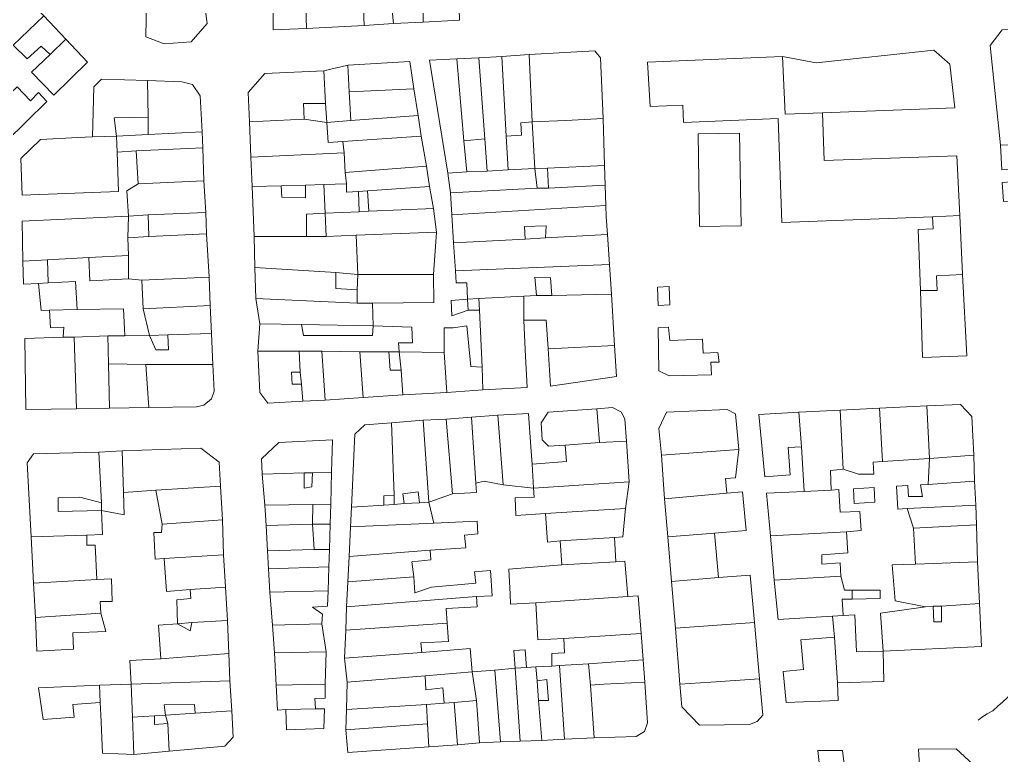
# Model space of a CAD drawing. Header units: inches. Extents: x 1138763 to 1140867, y 1050756 to 1053008.
# Drawn here: x 1139314.9 to 1139508.6, y 1051764.1 to 1051909.1 of the extents above; entities that cross this region are included whole.
import ezdxf

# ---------------------------------------------------------------- set-up
doc = ezdxf.new("R2010")
doc.units = ezdxf.units.IN
doc.header["$MEASUREMENT"] = 0
doc.layers.add('LimEdif_AM', color=44, linetype='Continuous', lineweight=5)
doc.layers.add('ViaSec_AM', color=1, linetype='Continuous', lineweight=18)

msp = doc.modelspace()

# ---------------------------------------------------------------- linework, layer by layer
at = {"layer": 'LimEdif_AM'}
for points in [[(1139382.44, 1051919.62), (1139382.31, 1051924.62), (1139387.06, 1051924.75), (1139387.44, 1051920.62), (1139388.69, 1051908.37), (1139382.94, 1051908), (1139382.44, 1051919.62)], [(1139387.44, 1051920.62), (1139394.31, 1051921), (1139394.44, 1051918.37), (1139394.56, 1051908.62), (1139388.69, 1051908.37), (1139387.44, 1051920.62)], [(1139394.44, 1051918.37), (1139397.56, 1051918.37), (1139397.31, 1051920.37), (1139401.44, 1051920.75), (1139401.56, 1051913.5), (1139401.69, 1051909), (1139394.56, 1051908.62), (1139394.44, 1051918.37)], [(1139371.19, 1051918.12), (1139371.19, 1051920), (1139373.44, 1051920.25), (1139382.44, 1051919.62), (1139382.94, 1051908), (1139371.56, 1051907.37), (1139371.19, 1051918.12)], [(1139371.56, 1051907.37), (1139364.94, 1051907.12), (1139364.94, 1051917.87), (1139371.19, 1051918.12), (1139371.56, 1051907.37)], [(1139315.56, 1051914.25), (1139319.69, 1051909.87), (1139313.69, 1051904.12), (1139312.44, 1051902.87), (1139310.06, 1051905.12), (1139307.44, 1051906.5), (1139310.81, 1051909.75), (1139315.56, 1051914.25)], [(1139351.31, 1051913.37), (1139351.94, 1051908.37), (1139348.81, 1051904.75), (1139343.44, 1051904.37), (1139339.81, 1051905.75), (1139339.94, 1051913.12), (1139351.31, 1051913.37)], [(1139319.69, 1051909.87), (1139324.06, 1051905.25), (1139320.94, 1051902.25), (1139319.19, 1051903.87), (1139316.44, 1051901.37), (1139313.69, 1051904.12), (1139319.69, 1051909.87)], [(1139519.19, 1051893.75), (1139519.31, 1051891.25), (1139519.69, 1051884.75), (1139508.44, 1051884.37), (1139506.44, 1051904), (1139508.81, 1051907.12), (1139518.56, 1051907.37), (1139519.19, 1051893.75)], [(1139324.06, 1051905.25), (1139328.31, 1051900.75), (1139321.69, 1051894.25), (1139317.31, 1051898.75), (1139320.94, 1051902.25), (1139324.06, 1051905.25)], [(1139402.56, 1051885.25), (1139403.19, 1051879.12), (1139399.44, 1051878.87), (1139395.81, 1051901.12), (1139401.19, 1051901.37), (1139402.56, 1051885.25)], [(1139401.19, 1051901.37), (1139405.56, 1051901.62), (1139406.69, 1051885.62), (1139402.56, 1051885.25), (1139401.19, 1051901.37)], [(1139405.56, 1051901.62), (1139410.06, 1051901.87), (1139410.94, 1051886.12), (1139411.31, 1051879.5), (1139407.19, 1051879.25), (1139406.69, 1051885.62), (1139405.56, 1051901.62)], [(1139410.06, 1051901.87), (1139415.44, 1051902.25), (1139416.06, 1051889), (1139413.81, 1051888.75), (1139413.94, 1051886.37), (1139410.94, 1051886.12), (1139410.06, 1051901.87)], [(1139415.44, 1051902.25), (1139428.44, 1051903), (1139429.56, 1051901.62), (1139430.06, 1051889.62), (1139422.69, 1051889.25), (1139416.06, 1051889), (1139415.44, 1051902.25)], [(1139473.31, 1051890.75), (1139473.69, 1051881.37), (1139499.81, 1051882.25), (1139500.44, 1051870.5), (1139495.06, 1051870.25), (1139465.31, 1051869.12), (1139464.56, 1051889.62), (1139445.94, 1051888.87), (1139445.81, 1051892.25), (1139439.31, 1051892), (1139438.81, 1051900.75), (1139465.44, 1051901.87), (1139465.94, 1051890.5), (1139473.31, 1051890.75)], [(1139465.44, 1051901.87), (1139472.06, 1051900.62), (1139495.31, 1051903.12), (1139498.44, 1051900.37), (1139499.44, 1051891.75), (1139473.31, 1051890.75), (1139465.94, 1051890.5), (1139465.44, 1051901.87)], [(1139374.94, 1051899), (1139379.69, 1051900.12), (1139379.94, 1051894.87), (1139380.31, 1051889.25), (1139375.56, 1051888.87), (1139375.31, 1051892.62), (1139374.94, 1051899)], [(1139379.69, 1051900.12), (1139391.94, 1051900.87), (1139392.69, 1051895.5), (1139379.94, 1051894.87), (1139379.69, 1051900.12)], [(1139375.31, 1051892.62), (1139370.94, 1051892.62), (1139371.06, 1051889.5), (1139360.31, 1051889), (1139360.06, 1051894.75), (1139363.31, 1051898.5), (1139374.94, 1051899), (1139375.31, 1051892.62)], [(1139314.44, 1051895.87), (1139317.06, 1051893.12), (1139318.69, 1051894.75), (1139320.31, 1051893), (1139312.31, 1051885.12), (1139307.94, 1051889.75), (1139314.44, 1051895.87)], [(1139340.19, 1051897.12), (1139340.31, 1051889.87), (1139333.56, 1051889.75), (1139334.06, 1051886.12), (1139329.31, 1051886), (1139329.56, 1051895.87), (1139331.06, 1051897.37), (1139340.19, 1051897.12)], [(1139340.19, 1051897.12), (1139346.94, 1051896.87), (1139349.06, 1051896.37), (1139350.56, 1051894.12), (1139350.94, 1051887), (1139340.31, 1051886.5), (1139340.31, 1051889.87), (1139340.19, 1051897.12)], [(1139392.69, 1051895.5), (1139393.56, 1051890.25), (1139380.31, 1051889.25), (1139379.94, 1051894.87), (1139392.69, 1051895.5)], [(1139375.31, 1051892.62), (1139375.56, 1051888.87), (1139371.06, 1051889.5), (1139370.94, 1051892.62), (1139375.31, 1051892.62)], [(1139340.31, 1051886.5), (1139334.06, 1051886.12), (1139333.56, 1051889.75), (1139340.31, 1051889.87), (1139340.31, 1051886.5)], [(1139393.56, 1051890.25), (1139394.19, 1051886.12), (1139378.69, 1051885.12), (1139375.81, 1051884.87), (1139375.56, 1051888.87), (1139380.31, 1051889.25), (1139393.56, 1051890.25)], [(1139371.06, 1051889.5), (1139375.56, 1051888.87), (1139375.81, 1051884.87), (1139378.69, 1051885.12), (1139378.94, 1051882.87), (1139360.56, 1051882), (1139360.31, 1051889), (1139371.06, 1051889.5)], [(1139416.06, 1051889), (1139416.56, 1051879.75), (1139411.31, 1051879.5), (1139410.94, 1051886.12), (1139413.94, 1051886.37), (1139413.81, 1051888.75), (1139416.06, 1051889)], [(1139430.06, 1051889.62), (1139430.31, 1051880.37), (1139419.06, 1051879.87), (1139416.56, 1051879.75), (1139416.06, 1051889), (1139422.69, 1051889.25), (1139430.06, 1051889.62)], [(1139334.06, 1051886.12), (1139334.19, 1051883), (1139334.44, 1051875.25), (1139315.44, 1051874.5), (1139315.19, 1051881.75), (1139319.06, 1051885.5), (1139326.44, 1051885.87), (1139329.31, 1051886), (1139334.06, 1051886.12)], [(1139350.94, 1051887), (1139351.06, 1051883.87), (1139337.94, 1051883.25), (1139334.19, 1051883), (1139334.06, 1051886.12), (1139340.31, 1051886.5), (1139350.94, 1051887)], [(1139394.19, 1051886.12), (1139395.19, 1051880.25), (1139379.19, 1051879), (1139378.94, 1051882.87), (1139378.69, 1051885.12), (1139394.19, 1051886.12)], [(1139449.06, 1051868.37), (1139448.81, 1051886.62), (1139456.94, 1051886.75), (1139457.31, 1051868.5), (1139449.06, 1051868.37)], [(1139406.69, 1051885.62), (1139407.19, 1051879.25), (1139403.19, 1051879.12), (1139402.56, 1051885.25), (1139406.69, 1051885.62)], [(1139527.56, 1051885.12), (1139527.06, 1051879.75), (1139531.56, 1051879.87), (1139531.69, 1051876.75), (1139530.69, 1051873.75), (1139528.44, 1051873.75), (1139509.06, 1051873.25), (1139508.81, 1051877), (1139512.19, 1051877.25), (1139512.06, 1051879.75), (1139508.69, 1051879.5), (1139508.44, 1051884.37), (1139519.69, 1051884.75), (1139527.56, 1051885.12)], [(1139351.06, 1051883.87), (1139351.31, 1051877.37), (1139338.31, 1051876.75), (1139337.94, 1051883.25), (1139351.06, 1051883.87)], [(1139378.94, 1051882.87), (1139379.19, 1051879), (1139379.44, 1051876.75), (1139374.94, 1051876.62), (1139371.31, 1051876.5), (1139366.56, 1051876.37), (1139360.81, 1051876.25), (1139360.56, 1051882), (1139378.94, 1051882.87)], [(1139395.19, 1051880.25), (1139395.81, 1051876.25), (1139383.56, 1051875.37), (1139381.81, 1051875.25), (1139379.44, 1051875.12), (1139379.44, 1051876.75), (1139379.19, 1051879), (1139395.19, 1051880.25)], [(1139430.31, 1051880.37), (1139430.44, 1051876.5), (1139419.31, 1051875.87), (1139419.06, 1051879.87), (1139430.31, 1051880.37)], [(1139416.56, 1051879.75), (1139417.06, 1051875.87), (1139399.94, 1051875), (1139399.44, 1051878.87), (1139403.19, 1051879.12), (1139407.19, 1051879.25), (1139411.31, 1051879.5), (1139416.56, 1051879.75)], [(1139419.06, 1051879.87), (1139419.31, 1051875.87), (1139417.06, 1051875.87), (1139416.56, 1051879.75), (1139419.06, 1051879.87)], [(1139351.31, 1051877.37), (1139351.69, 1051871.12), (1139340.31, 1051870.62), (1139336.44, 1051870.37), (1139336.06, 1051875.37), (1139338.31, 1051876.75), (1139351.31, 1051877.37)], [(1139374.94, 1051876.62), (1139375.19, 1051871), (1139371.56, 1051870.75), (1139371.56, 1051866.37), (1139361.19, 1051866.37), (1139360.81, 1051876.25), (1139366.56, 1051876.37), (1139366.69, 1051874.12), (1139371.31, 1051874), (1139371.31, 1051876.5), (1139374.94, 1051876.62)], [(1139371.31, 1051876.5), (1139371.31, 1051874), (1139366.69, 1051874.12), (1139366.56, 1051876.37), (1139371.31, 1051876.5)], [(1139379.44, 1051876.75), (1139379.44, 1051875.12), (1139381.81, 1051875.25), (1139381.94, 1051871.25), (1139375.19, 1051871), (1139374.94, 1051876.62), (1139379.44, 1051876.75)], [(1139395.81, 1051876.25), (1139396.56, 1051871.87), (1139383.81, 1051871.37), (1139383.56, 1051875.37), (1139395.81, 1051876.25)], [(1139430.44, 1051876.5), (1139430.56, 1051872.5), (1139400.19, 1051870.62), (1139399.94, 1051875), (1139417.06, 1051875.87), (1139419.31, 1051875.87), (1139430.44, 1051876.5)], [(1139383.56, 1051875.37), (1139383.81, 1051871.37), (1139381.94, 1051871.25), (1139381.81, 1051875.25), (1139383.56, 1051875.37)], [(1139430.56, 1051872.5), (1139430.69, 1051870.25), (1139430.94, 1051866.75), (1139418.69, 1051866.12), (1139418.81, 1051868.5), (1139414.56, 1051868.37), (1139414.69, 1051865.87), (1139400.56, 1051865.12), (1139400.19, 1051870.62), (1139430.56, 1051872.5)], [(1139336.31, 1051866.12), (1139336.44, 1051862.62), (1139328.56, 1051862.25), (1139320.44, 1051861.75), (1139315.56, 1051861.5), (1139315.44, 1051869.37), (1139336.44, 1051870.37), (1139336.31, 1051866.12)], [(1139340.31, 1051870.62), (1139340.44, 1051866.37), (1139336.31, 1051866.12), (1139336.44, 1051870.37), (1139340.31, 1051870.62)], [(1139351.69, 1051871.12), (1139351.81, 1051866.87), (1139340.44, 1051866.37), (1139340.31, 1051870.62), (1139351.69, 1051871.12)], [(1139375.19, 1051871), (1139375.44, 1051866.37), (1139371.56, 1051866.37), (1139371.56, 1051870.75), (1139375.19, 1051871)], [(1139396.56, 1051871.87), (1139397.19, 1051867.25), (1139381.31, 1051866.62), (1139375.44, 1051866.37), (1139375.19, 1051871), (1139381.94, 1051871.25), (1139383.81, 1051871.37), (1139396.56, 1051871.87)], [(1139500.44, 1051870.5), (1139500.94, 1051858.87), (1139495.81, 1051858.62), (1139495.94, 1051855.75), (1139492.69, 1051855.75), (1139492.19, 1051867.75), (1139495.19, 1051867.87), (1139495.06, 1051870.25), (1139500.44, 1051870.5)], [(1139418.69, 1051866.12), (1139414.69, 1051865.87), (1139414.56, 1051868.37), (1139418.81, 1051868.5), (1139418.69, 1051866.12)], [(1139351.81, 1051866.87), (1139352.31, 1051858.37), (1139339.06, 1051857.75), (1139336.44, 1051858), (1139336.44, 1051862.62), (1139336.31, 1051866.12), (1139340.44, 1051866.37), (1139351.81, 1051866.87)], [(1139371.56, 1051866.37), (1139375.44, 1051866.37), (1139381.31, 1051866.62), (1139381.69, 1051858.87), (1139377.31, 1051859.25), (1139361.31, 1051860.25), (1139361.19, 1051866.37), (1139371.56, 1051866.37)], [(1139397.19, 1051867.25), (1139396.56, 1051858.87), (1139381.69, 1051858.87), (1139381.31, 1051866.62), (1139397.19, 1051867.25)], [(1139430.94, 1051866.75), (1139431.31, 1051860.87), (1139400.94, 1051859.62), (1139400.56, 1051865.12), (1139414.69, 1051865.87), (1139418.69, 1051866.12), (1139430.94, 1051866.75)], [(1139336.44, 1051862.62), (1139336.44, 1051858), (1139328.81, 1051857.62), (1139328.56, 1051862.25), (1139336.44, 1051862.62)], [(1139320.44, 1051861.75), (1139320.56, 1051857.25), (1139318.69, 1051857.12), (1139315.69, 1051857), (1139315.56, 1051861.5), (1139320.44, 1051861.75)], [(1139328.56, 1051862.25), (1139328.81, 1051857.62), (1139336.44, 1051858), (1139339.06, 1051857.75), (1139339.31, 1051852.12), (1139340.56, 1051846.87), (1139335.69, 1051846.75), (1139335.44, 1051852.12), (1139326.31, 1051852), (1139325.94, 1051857.5), (1139320.56, 1051857.25), (1139320.44, 1051861.75), (1139328.56, 1051862.25)], [(1139431.31, 1051860.87), (1139431.69, 1051855), (1139419.94, 1051854.75), (1139419.69, 1051858.25), (1139416.56, 1051858.37), (1139416.94, 1051854.75), (1139414.44, 1051854.62), (1139405.56, 1051854.12), (1139403.31, 1051854), (1139403.19, 1051857.25), (1139401.06, 1051857.25), (1139400.94, 1051859.62), (1139431.31, 1051860.87)], [(1139377.31, 1051859.25), (1139377.31, 1051856.12), (1139381.56, 1051855.87), (1139381.56, 1051853.25), (1139361.56, 1051854.12), (1139361.31, 1051860.25), (1139377.31, 1051859.25)], [(1139381.69, 1051858.87), (1139381.56, 1051855.87), (1139377.31, 1051856.12), (1139377.31, 1051859.25), (1139381.69, 1051858.87)], [(1139396.56, 1051858.87), (1139396.69, 1051853.37), (1139384.56, 1051853.25), (1139381.56, 1051853.25), (1139381.56, 1051855.87), (1139381.69, 1051858.87), (1139396.56, 1051858.87)], [(1139500.94, 1051858.87), (1139501.81, 1051842.87), (1139493.06, 1051842.5), (1139492.69, 1051855.75), (1139495.94, 1051855.75), (1139495.81, 1051858.62), (1139500.94, 1051858.87)], [(1139320.56, 1051857.25), (1139325.94, 1051857.5), (1139326.31, 1051852), (1139320.81, 1051851.87), (1139319.19, 1051851.75), (1139318.69, 1051857.12), (1139320.56, 1051857.25)], [(1139352.31, 1051858.37), (1139352.56, 1051852.75), (1139339.31, 1051852.12), (1139339.06, 1051857.75), (1139352.31, 1051858.37)], [(1139419.94, 1051854.75), (1139416.94, 1051854.75), (1139416.56, 1051858.37), (1139419.69, 1051858.25), (1139419.94, 1051854.75)], [(1139431.69, 1051855), (1139432.31, 1051844.87), (1139419.19, 1051844.25), (1139418.81, 1051849.87), (1139414.44, 1051849.87), (1139414.44, 1051854.62), (1139416.94, 1051854.75), (1139419.94, 1051854.75), (1139431.69, 1051855)], [(1139440.94, 1051852.75), (1139440.81, 1051856.37), (1139443.06, 1051856.5), (1139443.19, 1051852.87), (1139440.94, 1051852.75)], [(1139381.56, 1051853.25), (1139384.56, 1051853.25), (1139384.69, 1051848.75), (1139370.56, 1051849), (1139362.31, 1051849.12), (1139361.56, 1051854.12), (1139381.56, 1051853.25)], [(1139403.44, 1051851.87), (1139400.19, 1051850.75), (1139400.06, 1051853.75), (1139403.31, 1051854), (1139403.44, 1051851.87)], [(1139405.56, 1051854.12), (1139405.69, 1051851.87), (1139403.44, 1051851.87), (1139403.31, 1051854), (1139405.56, 1051854.12)], [(1139414.44, 1051854.62), (1139414.44, 1051849.87), (1139414.69, 1051844), (1139415.06, 1051836.62), (1139406.31, 1051836.12), (1139406.19, 1051840.62), (1139405.69, 1051851.87), (1139405.56, 1051854.12), (1139414.44, 1051854.62)], [(1139326.31, 1051852), (1139335.44, 1051852.12), (1139335.69, 1051846.75), (1139332.31, 1051846.75), (1139325.69, 1051846.5), (1139323.56, 1051846.5), (1139323.69, 1051848.5), (1139321.06, 1051848.37), (1139320.81, 1051851.87), (1139326.31, 1051852)], [(1139352.56, 1051852.75), (1139352.81, 1051847.25), (1139344.19, 1051847), (1139340.56, 1051846.87), (1139339.31, 1051852.12), (1139352.56, 1051852.75)], [(1139370.56, 1051849), (1139370.94, 1051846.87), (1139384.56, 1051846.87), (1139384.69, 1051848.75), (1139392.31, 1051848.5), (1139392.44, 1051845.37), (1139389.69, 1051845.37), (1139389.81, 1051843.62), (1139387.81, 1051843.62), (1139382.06, 1051843.62), (1139374.56, 1051843.75), (1139370.06, 1051843.75), (1139361.94, 1051843.75), (1139362.31, 1051849.12), (1139370.56, 1051849)], [(1139352.81, 1051847.25), (1139353.06, 1051841.12), (1139339.81, 1051841.12), (1139332.44, 1051841.25), (1139332.31, 1051846.75), (1139335.69, 1051846.75), (1139340.56, 1051846.87), (1139341.81, 1051844), (1139344.31, 1051844), (1139344.19, 1051847), (1139352.81, 1051847.25)], [(1139384.69, 1051848.75), (1139384.56, 1051846.87), (1139370.94, 1051846.87), (1139370.56, 1051849), (1139384.69, 1051848.75)], [(1139398.69, 1051843.5), (1139398.69, 1051848.37), (1139400.44, 1051848.37), (1139403.19, 1051848.75), (1139403.94, 1051840.75), (1139406.19, 1051840.62), (1139406.31, 1051836.12), (1139399.19, 1051835.62), (1139398.69, 1051843.5)], [(1139443.06, 1051838.87), (1139441.06, 1051839.87), (1139440.94, 1051848.37), (1139442.94, 1051848.5), (1139443.19, 1051845.87), (1139449.69, 1051846.12), (1139449.81, 1051843.37), (1139452.69, 1051843.5), (1139452.94, 1051841.62), (1139451.31, 1051841.62), (1139451.44, 1051839.12), (1139443.06, 1051838.87)], [(1139325.69, 1051846.5), (1139326.19, 1051832.37), (1139316.19, 1051832.25), (1139315.94, 1051846.25), (1139323.56, 1051846.5), (1139325.69, 1051846.5)], [(1139332.31, 1051846.75), (1139332.44, 1051841.25), (1139332.69, 1051832.5), (1139326.19, 1051832.37), (1139325.69, 1051846.5), (1139332.31, 1051846.75)], [(1139344.19, 1051847), (1139344.31, 1051844), (1139341.81, 1051844), (1139340.56, 1051846.87), (1139344.19, 1051847)], [(1139370.06, 1051843.75), (1139370.31, 1051839.62), (1139368.56, 1051839.62), (1139368.69, 1051837.25), (1139370.56, 1051837.25), (1139370.81, 1051833.87), (1139363.94, 1051833.5), (1139362.31, 1051835.62), (1139361.94, 1051843.75), (1139370.06, 1051843.75)], [(1139374.56, 1051843.75), (1139375.19, 1051834.12), (1139370.81, 1051833.87), (1139370.56, 1051837.25), (1139370.31, 1051839.62), (1139370.06, 1051843.75), (1139374.56, 1051843.75)], [(1139382.06, 1051843.62), (1139382.69, 1051834.62), (1139375.19, 1051834.12), (1139374.56, 1051843.75), (1139382.06, 1051843.62)], [(1139387.81, 1051843.62), (1139388.06, 1051840), (1139390.19, 1051840), (1139390.56, 1051835.12), (1139382.69, 1051834.62), (1139382.06, 1051843.62), (1139387.81, 1051843.62)], [(1139389.81, 1051843.62), (1139390.19, 1051840), (1139388.06, 1051840), (1139387.81, 1051843.62), (1139389.81, 1051843.62)], [(1139389.81, 1051843.62), (1139398.69, 1051843.5), (1139399.19, 1051835.62), (1139390.56, 1051835.12), (1139390.19, 1051840), (1139389.81, 1051843.62)], [(1139432.31, 1051844.87), (1139432.69, 1051838.75), (1139419.69, 1051836.87), (1139419.19, 1051844.25), (1139432.31, 1051844.87)], [(1139339.81, 1051841.12), (1139340.44, 1051832.62), (1139332.69, 1051832.5), (1139332.44, 1051841.25), (1139339.81, 1051841.12)], [(1139353.06, 1051841.12), (1139353.31, 1051835.87), (1139352.81, 1051834.37), (1139351.31, 1051833.12), (1139349.81, 1051832.75), (1139340.44, 1051832.62), (1139339.81, 1051841.12), (1139353.06, 1051841.12)], [(1139370.56, 1051837.25), (1139368.69, 1051837.25), (1139368.56, 1051839.62), (1139370.31, 1051839.62), (1139370.56, 1051837.25)], [(1139429.31, 1051825.75), (1139422.56, 1051825.25), (1139419.31, 1051825), (1139418.06, 1051826.25), (1139417.81, 1051829.62), (1139419.19, 1051831.75), (1139428.81, 1051832.37), (1139429.31, 1051825.75)], [(1139428.81, 1051832.37), (1139431.94, 1051832.62), (1139433.69, 1051831.75), (1139434.31, 1051830.37), (1139434.69, 1051826), (1139429.31, 1051825.75), (1139428.81, 1051832.37)], [(1139456.81, 1051824.37), (1139441.56, 1051823.25), (1139441.06, 1051828.5), (1139442.56, 1051831.75), (1139454.56, 1051832.25), (1139456.19, 1051831.37), (1139456.81, 1051824.37)], [(1139469.19, 1051824.87), (1139466.56, 1051824.75), (1139466.94, 1051819.37), (1139461.94, 1051819), (1139460.81, 1051831.25), (1139468.69, 1051831.75), (1139469.19, 1051824.87)], [(1139468.69, 1051831.75), (1139476.81, 1051832.12), (1139477.44, 1051820.5), (1139474.94, 1051820.25), (1139475.06, 1051816.37), (1139469.69, 1051816.12), (1139469.19, 1051824.87), (1139468.69, 1051831.75)], [(1139476.81, 1051832.12), (1139484.56, 1051832.5), (1139485.19, 1051822), (1139483.31, 1051821.87), (1139483.44, 1051819.5), (1139480.44, 1051819.5), (1139477.44, 1051820.5), (1139476.81, 1051832.12)], [(1139484.56, 1051832.5), (1139493.94, 1051833), (1139494.44, 1051822.62), (1139485.19, 1051822), (1139484.56, 1051832.5)], [(1139493.94, 1051833), (1139500.56, 1051833.25), (1139502.81, 1051830.87), (1139503.19, 1051823.25), (1139494.44, 1051822.62), (1139493.94, 1051833)], [(1139388.31, 1051829.62), (1139394.56, 1051830.12), (1139395.69, 1051814), (1139393.81, 1051813.87), (1139393.56, 1051816), (1139390.56, 1051815.62), (1139390.81, 1051813.75), (1139388.81, 1051813.5), (1139388.81, 1051815.37), (1139388.31, 1051829.62)], [(1139394.56, 1051830.12), (1139399.06, 1051830.37), (1139400.31, 1051815.62), (1139395.69, 1051814), (1139394.56, 1051830.12)], [(1139399.06, 1051830.37), (1139404.06, 1051830.75), (1139404.94, 1051817.75), (1139405.06, 1051815.87), (1139400.31, 1051815.62), (1139399.06, 1051830.37)], [(1139404.06, 1051830.75), (1139409.31, 1051831.12), (1139410.31, 1051817.37), (1139406.56, 1051818.12), (1139404.94, 1051817.75), (1139404.06, 1051830.75)], [(1139409.31, 1051831.12), (1139415.31, 1051831.5), (1139415.81, 1051824.87), (1139416.06, 1051821.5), (1139416.31, 1051816.75), (1139410.31, 1051817.37), (1139409.31, 1051831.12)], [(1139388.81, 1051815.37), (1139386.81, 1051815.25), (1139386.81, 1051813.37), (1139380.44, 1051813), (1139381.06, 1051827.37), (1139383.06, 1051829.25), (1139388.31, 1051829.62), (1139388.81, 1051815.37)], [(1139376.44, 1051819.87), (1139372.69, 1051819.75), (1139371.06, 1051819.75), (1139362.81, 1051819.5), (1139362.69, 1051822.5), (1139366.06, 1051825.75), (1139376.69, 1051826.25), (1139376.44, 1051819.87)], [(1139434.69, 1051826), (1139435.19, 1051818), (1139416.31, 1051816.75), (1139416.06, 1051821.5), (1139422.81, 1051822), (1139422.56, 1051825.25), (1139429.31, 1051825.75), (1139434.69, 1051826)], [(1139331.06, 1051813.87), (1139326.81, 1051815), (1139322.56, 1051814.87), (1139322.56, 1051812.12), (1139331.06, 1051812.37), (1139331.31, 1051807.62), (1139328.19, 1051807.5), (1139317.19, 1051807.12), (1139316.44, 1051821.75), (1139317.69, 1051823.5), (1139330.56, 1051823.87), (1139331.06, 1051813.87)], [(1139330.56, 1051823.87), (1139335.19, 1051824.12), (1139335.44, 1051815.87), (1139335.56, 1051811.5), (1139331.06, 1051812.37), (1139331.06, 1051813.87), (1139330.56, 1051823.87)], [(1139335.19, 1051824.12), (1139350.69, 1051824.62), (1139354.31, 1051821.87), (1139354.56, 1051817.12), (1139341.81, 1051816.37), (1139335.44, 1051815.87), (1139335.19, 1051824.12)], [(1139456.81, 1051824.37), (1139456.19, 1051818.75), (1139454.19, 1051818.62), (1139454.44, 1051815.75), (1139442.19, 1051814.62), (1139441.56, 1051823.25), (1139456.81, 1051824.37)], [(1139494.44, 1051822.62), (1139494.19, 1051817.5), (1139492.69, 1051817.37), (1139493.06, 1051815.12), (1139490.31, 1051815.12), (1139490.19, 1051817.25), (1139487.94, 1051817.12), (1139488.19, 1051812.62), (1139490.06, 1051812.75), (1139491.31, 1051808.87), (1139491.69, 1051801.75), (1139487.06, 1051801.62), (1139487.69, 1051794.5), (1139493.69, 1051793.37), (1139484.81, 1051792.12), (1139485.31, 1051784.62), (1139480.06, 1051784.5), (1139479.69, 1051791.75), (1139477.44, 1051791.62), (1139477.19, 1051794.87), (1139479.19, 1051794.87), (1139484.69, 1051795), (1139484.69, 1051796.62), (1139479.19, 1051796.62), (1139477.69, 1051796.62), (1139476.94, 1051799.37), (1139476.81, 1051802), (1139473.19, 1051801.75), (1139473.19, 1051803.62), (1139478.31, 1051804), (1139478.06, 1051808.12), (1139480.94, 1051808.37), (1139480.69, 1051812.12), (1139476.81, 1051812), (1139476.56, 1051816.5), (1139475.06, 1051816.37), (1139474.94, 1051820.25), (1139477.44, 1051820.5), (1139480.44, 1051819.5), (1139483.44, 1051819.5), (1139483.31, 1051821.87), (1139485.19, 1051822), (1139494.44, 1051822.62)], [(1139503.19, 1051823.25), (1139503.31, 1051818.12), (1139494.19, 1051817.5), (1139494.44, 1051822.62), (1139503.19, 1051823.25)], [(1139376.44, 1051819.87), (1139376.31, 1051813.62), (1139372.81, 1051813.5), (1139363.31, 1051813.37), (1139362.81, 1051819.5), (1139371.06, 1051819.75), (1139371.06, 1051816.75), (1139372.56, 1051817), (1139372.69, 1051819.75), (1139376.44, 1051819.87)], [(1139372.69, 1051819.75), (1139372.56, 1051817), (1139371.06, 1051816.75), (1139371.06, 1051819.75), (1139372.69, 1051819.75)], [(1139410.31, 1051817.37), (1139416.31, 1051816.75), (1139416.44, 1051815), (1139412.69, 1051814.87), (1139412.81, 1051811.37), (1139418.69, 1051811.75), (1139419.06, 1051806.12), (1139421.56, 1051806.37), (1139421.94, 1051801.62), (1139411.44, 1051800.75), (1139411.69, 1051795.87), (1139411.81, 1051793.87), (1139416.81, 1051794.12), (1139417.19, 1051786.87), (1139422.31, 1051787.12), (1139422.44, 1051784.25), (1139419.94, 1051784.12), (1139419.94, 1051781.62), (1139416.81, 1051781.5), (1139414.94, 1051781.37), (1139414.69, 1051784.87), (1139412.44, 1051784.75), (1139412.69, 1051781.25), (1139408.69, 1051780.87), (1139404.19, 1051780.5), (1139403.81, 1051785.12), (1139394.31, 1051784.37), (1139394.06, 1051786.25), (1139399.56, 1051786.5), (1139399.31, 1051790.12), (1139399.06, 1051793), (1139405.19, 1051793.37), (1139405.06, 1051795.37), (1139408.19, 1051795.5), (1139407.81, 1051800.5), (1139404.69, 1051800.25), (1139404.94, 1051798), (1139396.19, 1051797.25), (1139392.94, 1051796.12), (1139392.69, 1051799.25), (1139392.31, 1051802.25), (1139396.06, 1051802.62), (1139395.94, 1051804.5), (1139402.94, 1051805), (1139402.69, 1051807.5), (1139405.31, 1051807.75), (1139405.19, 1051810.25), (1139396.69, 1051809.87), (1139395.69, 1051814), (1139400.31, 1051815.62), (1139405.06, 1051815.87), (1139404.94, 1051817.75), (1139406.56, 1051818.12), (1139410.31, 1051817.37)], [(1139503.31, 1051818.12), (1139503.56, 1051813.37), (1139490.06, 1051812.75), (1139488.19, 1051812.62), (1139487.94, 1051817.12), (1139490.19, 1051817.25), (1139490.31, 1051815.12), (1139493.06, 1051815.12), (1139492.69, 1051817.37), (1139494.19, 1051817.5), (1139503.31, 1051818.12)], [(1139354.56, 1051817.12), (1139354.94, 1051810.5), (1139343.06, 1051809.62), (1139341.81, 1051816.37), (1139354.56, 1051817.12)], [(1139435.19, 1051818), (1139434.44, 1051812.75), (1139418.69, 1051811.75), (1139412.81, 1051811.37), (1139412.69, 1051814.87), (1139416.44, 1051815), (1139416.31, 1051816.75), (1139435.19, 1051818)], [(1139475.06, 1051816.37), (1139476.56, 1051816.5), (1139476.81, 1051812), (1139480.69, 1051812.12), (1139480.94, 1051808.37), (1139478.06, 1051808.12), (1139463.06, 1051807.37), (1139462.31, 1051815.75), (1139469.69, 1051816.12), (1139475.06, 1051816.37)], [(1139479.56, 1051813.75), (1139483.69, 1051814), (1139483.56, 1051816.87), (1139479.44, 1051816.62), (1139479.56, 1051813.75)], [(1139479.56, 1051813.75), (1139479.44, 1051816.62), (1139483.56, 1051816.87), (1139483.69, 1051814), (1139479.56, 1051813.75)], [(1139331.06, 1051812.37), (1139322.56, 1051812.12), (1139322.56, 1051814.87), (1139326.81, 1051815), (1139331.06, 1051813.87), (1139331.06, 1051812.37)], [(1139388.81, 1051813.5), (1139386.81, 1051813.37), (1139386.81, 1051815.25), (1139388.81, 1051815.37), (1139388.81, 1051813.5)], [(1139393.81, 1051813.87), (1139390.81, 1051813.75), (1139390.56, 1051815.62), (1139393.56, 1051816), (1139393.81, 1051813.87)], [(1139454.44, 1051815.75), (1139457.56, 1051816), (1139458.31, 1051808.37), (1139452.06, 1051807.87), (1139442.81, 1051807.12), (1139442.19, 1051814.62), (1139454.44, 1051815.75)], [(1139372.81, 1051813.5), (1139372.69, 1051809.62), (1139363.56, 1051809.37), (1139363.31, 1051813.37), (1139372.81, 1051813.5)], [(1139376.31, 1051813.62), (1139376.19, 1051809.62), (1139372.69, 1051809.62), (1139372.81, 1051813.5), (1139376.31, 1051813.62)], [(1139395.69, 1051814), (1139396.69, 1051809.87), (1139380.19, 1051809.12), (1139380.44, 1051813), (1139386.81, 1051813.37), (1139388.81, 1051813.5), (1139390.81, 1051813.75), (1139393.81, 1051813.87), (1139395.69, 1051814)], [(1139434.44, 1051812.75), (1139433.94, 1051807.12), (1139432.31, 1051807), (1139421.56, 1051806.37), (1139419.06, 1051806.12), (1139418.69, 1051811.75), (1139434.44, 1051812.75)], [(1139503.56, 1051813.37), (1139503.69, 1051809.5), (1139491.31, 1051808.87), (1139490.06, 1051812.75), (1139503.56, 1051813.37)], [(1139354.94, 1051810.5), (1139355.19, 1051803.62), (1139343.44, 1051802.87), (1139341.69, 1051802.75), (1139341.44, 1051808), (1139342.94, 1051808), (1139343.06, 1051809.62), (1139354.94, 1051810.5)], [(1139372.69, 1051809.62), (1139373.06, 1051804.62), (1139363.81, 1051804.37), (1139363.56, 1051809.37), (1139372.69, 1051809.62)], [(1139376.19, 1051809.62), (1139376.06, 1051804.62), (1139373.06, 1051804.62), (1139372.69, 1051809.62), (1139376.19, 1051809.62)], [(1139396.69, 1051809.87), (1139405.19, 1051810.25), (1139405.31, 1051807.75), (1139402.69, 1051807.5), (1139402.94, 1051805), (1139395.94, 1051804.5), (1139379.94, 1051803.25), (1139380.19, 1051809.12), (1139396.69, 1051809.87)], [(1139503.69, 1051809.5), (1139503.94, 1051802.25), (1139491.69, 1051801.75), (1139491.31, 1051808.87), (1139503.69, 1051809.5)], [(1139328.19, 1051807.5), (1139328.19, 1051805.5), (1139329.81, 1051805.5), (1139330.19, 1051798.75), (1139317.69, 1051798), (1139317.19, 1051807.12), (1139328.19, 1051807.5)], [(1139432.31, 1051807), (1139432.56, 1051802.25), (1139421.94, 1051801.62), (1139421.56, 1051806.37), (1139432.31, 1051807)], [(1139452.06, 1051807.87), (1139452.81, 1051799.12), (1139443.56, 1051798.37), (1139442.81, 1051807.12), (1139452.06, 1051807.87)], [(1139478.06, 1051808.12), (1139478.31, 1051804), (1139473.19, 1051803.62), (1139473.19, 1051801.75), (1139476.81, 1051802), (1139476.94, 1051799.37), (1139463.81, 1051798.62), (1139463.06, 1051807.37), (1139478.06, 1051808.12)], [(1139376.06, 1051804.62), (1139375.94, 1051801.25), (1139364.06, 1051800.87), (1139363.81, 1051804.37), (1139373.06, 1051804.62), (1139376.06, 1051804.62)], [(1139395.94, 1051804.5), (1139396.06, 1051802.62), (1139392.31, 1051802.25), (1139392.69, 1051799.25), (1139379.69, 1051798.25), (1139379.94, 1051803.25), (1139395.94, 1051804.5)], [(1139355.19, 1051803.62), (1139355.56, 1051797.25), (1139348.56, 1051796.75), (1139343.94, 1051796.37), (1139343.44, 1051802.87), (1139355.19, 1051803.62)], [(1139375.94, 1051801.25), (1139375.81, 1051796.5), (1139364.31, 1051796.25), (1139364.06, 1051800.87), (1139375.94, 1051801.25)], [(1139432.56, 1051802.25), (1139434.31, 1051802.37), (1139434.94, 1051795.37), (1139416.81, 1051794.12), (1139411.81, 1051793.87), (1139411.69, 1051795.87), (1139411.44, 1051800.75), (1139421.94, 1051801.62), (1139432.56, 1051802.25)], [(1139503.94, 1051802.25), (1139504.31, 1051794), (1139496.81, 1051793.5), (1139495.19, 1051793.5), (1139493.69, 1051793.37), (1139487.69, 1051794.5), (1139487.06, 1051801.62), (1139491.69, 1051801.75), (1139503.94, 1051802.25)], [(1139330.19, 1051798.75), (1139333.06, 1051798.87), (1139333.19, 1051794.37), (1139330.81, 1051794.37), (1139330.94, 1051792.12), (1139318.06, 1051791.25), (1139317.69, 1051798), (1139330.19, 1051798.75)], [(1139392.69, 1051799.25), (1139392.94, 1051796.12), (1139396.19, 1051797.25), (1139404.94, 1051798), (1139404.69, 1051800.25), (1139407.81, 1051800.5), (1139408.19, 1051795.5), (1139405.06, 1051795.37), (1139379.44, 1051793.37), (1139379.69, 1051798.25), (1139392.69, 1051799.25)], [(1139452.81, 1051799.12), (1139459.06, 1051799.62), (1139459.94, 1051790.25), (1139444.31, 1051789.12), (1139443.56, 1051798.37), (1139452.81, 1051799.12)], [(1139476.94, 1051799.37), (1139477.69, 1051796.62), (1139479.19, 1051796.62), (1139479.19, 1051794.87), (1139477.19, 1051794.87), (1139477.44, 1051791.62), (1139475.31, 1051791.5), (1139464.56, 1051790.87), (1139463.81, 1051798.62), (1139476.94, 1051799.37)], [(1139355.56, 1051797.25), (1139355.94, 1051790.62), (1139348.94, 1051790.25), (1139346.06, 1051790), (1139345.94, 1051794.75), (1139348.69, 1051795), (1139348.56, 1051796.75), (1139355.56, 1051797.25)], [(1139375.81, 1051796.5), (1139375.69, 1051793.5), (1139372.69, 1051793.25), (1139374.69, 1051791.87), (1139374.56, 1051790), (1139364.81, 1051789.75), (1139364.31, 1051796.25), (1139375.81, 1051796.5)], [(1139405.06, 1051795.37), (1139405.19, 1051793.37), (1139399.06, 1051793), (1139399.31, 1051790.12), (1139379.31, 1051788.75), (1139379.44, 1051793.37), (1139405.06, 1051795.37)], [(1139434.94, 1051795.37), (1139436.94, 1051795.5), (1139437.56, 1051788.12), (1139422.31, 1051787.12), (1139417.19, 1051786.87), (1139416.81, 1051794.12), (1139434.94, 1051795.37)], [(1139479.19, 1051794.87), (1139479.19, 1051796.62), (1139484.69, 1051796.62), (1139484.69, 1051795), (1139479.19, 1051794.87)], [(1139504.31, 1051794), (1139504.69, 1051785.5), (1139485.31, 1051784.62), (1139484.81, 1051792.12), (1139493.69, 1051793.37), (1139495.19, 1051793.5), (1139495.31, 1051790.37), (1139496.81, 1051790.37), (1139496.81, 1051793.5), (1139504.31, 1051794)], [(1139496.81, 1051793.5), (1139496.81, 1051790.37), (1139495.31, 1051790.37), (1139495.19, 1051793.5), (1139496.81, 1051793.5)], [(1139330.94, 1051792.12), (1139331.94, 1051788.5), (1139325.44, 1051788.25), (1139325.56, 1051785), (1139318.31, 1051784.62), (1139318.06, 1051791.25), (1139330.94, 1051792.12)], [(1139477.44, 1051791.62), (1139479.69, 1051791.75), (1139480.06, 1051784.5), (1139485.31, 1051784.62), (1139485.44, 1051778.62), (1139476.31, 1051778.37), (1139475.69, 1051787.37), (1139475.31, 1051791.5), (1139477.44, 1051791.62)], [(1139355.94, 1051790.62), (1139356.19, 1051784.12), (1139342.81, 1051783.12), (1139342.31, 1051789.75), (1139346.06, 1051790), (1139348.56, 1051788.62), (1139348.94, 1051790.25), (1139355.94, 1051790.62)], [(1139348.94, 1051790.25), (1139348.56, 1051788.62), (1139346.06, 1051790), (1139348.94, 1051790.25)], [(1139374.56, 1051790), (1139375.44, 1051784.5), (1139365.19, 1051784.25), (1139364.81, 1051789.75), (1139374.56, 1051790)], [(1139399.31, 1051790.12), (1139399.56, 1051786.5), (1139394.06, 1051786.25), (1139394.31, 1051784.37), (1139379.06, 1051783.25), (1139379.31, 1051788.75), (1139399.31, 1051790.12)], [(1139459.94, 1051790.25), (1139460.94, 1051779.12), (1139451.31, 1051778.5), (1139445.19, 1051778.12), (1139444.31, 1051789.12), (1139459.94, 1051790.25)], [(1139437.56, 1051788.12), (1139437.94, 1051782.87), (1139427.19, 1051782.12), (1139421.44, 1051781.75), (1139419.94, 1051781.62), (1139419.94, 1051784.12), (1139422.44, 1051784.25), (1139422.31, 1051787.12), (1139437.56, 1051788.12)], [(1139476.31, 1051778.37), (1139476.44, 1051774.87), (1139466.19, 1051774.5), (1139465.56, 1051780.62), (1139469.56, 1051781), (1139469.06, 1051786.87), (1139475.69, 1051787.37), (1139476.31, 1051778.37)], [(1139356.19, 1051784.12), (1139356.44, 1051778.75), (1139336.94, 1051778.12), (1139336.69, 1051782.75), (1139342.81, 1051783.12), (1139356.19, 1051784.12)], [(1139375.44, 1051784.5), (1139375.19, 1051778.12), (1139365.56, 1051777.87), (1139365.19, 1051784.25), (1139375.44, 1051784.5)], [(1139394.31, 1051784.37), (1139403.81, 1051785.12), (1139404.19, 1051780.5), (1139394.94, 1051779.75), (1139379.56, 1051778.5), (1139379.06, 1051783.25), (1139394.31, 1051784.37)], [(1139414.94, 1051781.37), (1139412.69, 1051781.25), (1139412.44, 1051784.75), (1139414.69, 1051784.87), (1139414.94, 1051781.37)], [(1139416.81, 1051781.5), (1139417.06, 1051778.75), (1139417.31, 1051774.87), (1139417.94, 1051767), (1139413.69, 1051766.87), (1139412.69, 1051781.25), (1139414.94, 1051781.37), (1139416.81, 1051781.5)], [(1139421.44, 1051781.75), (1139422.44, 1051767.25), (1139417.94, 1051767), (1139417.31, 1051774.87), (1139419.31, 1051774.87), (1139418.94, 1051779), (1139417.06, 1051778.75), (1139416.81, 1051781.5), (1139419.94, 1051781.62), (1139421.44, 1051781.75)], [(1139427.19, 1051782.12), (1139427.56, 1051777.87), (1139428.31, 1051767.5), (1139422.44, 1051767.25), (1139421.44, 1051781.75), (1139427.19, 1051782.12)], [(1139437.94, 1051782.87), (1139438.31, 1051778.5), (1139430.19, 1051778.12), (1139427.56, 1051777.87), (1139427.19, 1051782.12), (1139437.94, 1051782.87)], [(1139394.94, 1051779.75), (1139395.06, 1051777), (1139398.44, 1051777.37), (1139398.69, 1051774.37), (1139395.19, 1051774.12), (1139379.44, 1051773.12), (1139379.56, 1051778.5), (1139394.94, 1051779.75)], [(1139404.19, 1051780.5), (1139405.06, 1051774.87), (1139400.69, 1051774.5), (1139398.69, 1051774.37), (1139398.44, 1051777.37), (1139395.06, 1051777), (1139394.94, 1051779.75), (1139404.19, 1051780.5)], [(1139408.69, 1051780.87), (1139409.81, 1051766.75), (1139405.69, 1051766.5), (1139405.06, 1051774.87), (1139404.19, 1051780.5), (1139408.69, 1051780.87)], [(1139412.69, 1051781.25), (1139413.69, 1051766.87), (1139409.81, 1051766.75), (1139408.69, 1051780.87), (1139412.69, 1051781.25)], [(1139330.81, 1051774.5), (1139325.44, 1051774.12), (1139325.69, 1051771.62), (1139319.56, 1051771.12), (1139318.69, 1051777.37), (1139330.69, 1051777.87), (1139330.81, 1051774.5)], [(1139330.69, 1051777.87), (1139336.94, 1051778.12), (1139337.19, 1051771.62), (1139337.44, 1051764.25), (1139331.31, 1051764.5), (1139330.94, 1051772.12), (1139330.81, 1051774.5), (1139330.69, 1051777.87)], [(1139356.44, 1051778.75), (1139356.81, 1051772.87), (1139349.56, 1051772.37), (1139349.44, 1051774.12), (1139343.44, 1051774), (1139343.69, 1051772), (1139341.56, 1051771.87), (1139337.19, 1051771.62), (1139336.94, 1051778.12), (1139356.44, 1051778.75)], [(1139375.19, 1051778.12), (1139375.19, 1051775.37), (1139373.19, 1051775.25), (1139373.31, 1051773.25), (1139367.44, 1051773.12), (1139365.81, 1051773), (1139365.56, 1051777.87), (1139375.19, 1051778.12)], [(1139417.06, 1051778.75), (1139418.94, 1051779), (1139419.31, 1051774.87), (1139417.31, 1051774.87), (1139417.06, 1051778.75)], [(1139438.31, 1051778.5), (1139438.81, 1051770.5), (1139438.19, 1051768.75), (1139436.56, 1051767.75), (1139428.31, 1051767.5), (1139427.56, 1051777.87), (1139430.19, 1051778.12), (1139438.31, 1051778.5)], [(1139460.94, 1051779.12), (1139461.56, 1051772), (1139460.44, 1051770.75), (1139458.94, 1051770.12), (1139449.06, 1051770), (1139445.56, 1051773.62), (1139445.19, 1051778.12), (1139451.31, 1051778.5), (1139460.94, 1051779.12)], [(1139349.56, 1051772.37), (1139343.69, 1051772), (1139343.44, 1051774), (1139349.44, 1051774.12), (1139349.56, 1051772.37)], [(1139395.19, 1051774.12), (1139395.44, 1051770.25), (1139379.31, 1051769.12), (1139379.44, 1051773.12), (1139395.19, 1051774.12)], [(1139400.69, 1051774.5), (1139401.31, 1051766.12), (1139395.69, 1051765.75), (1139395.44, 1051770.25), (1139395.19, 1051774.12), (1139398.69, 1051774.37), (1139400.69, 1051774.5)], [(1139405.06, 1051774.87), (1139405.69, 1051766.5), (1139401.31, 1051766.12), (1139400.69, 1051774.5), (1139405.06, 1051774.87)], [(1139341.56, 1051771.87), (1139341.56, 1051770.12), (1139344.19, 1051770.37), (1139344.44, 1051764.87), (1139337.44, 1051764.25), (1139337.19, 1051771.62), (1139341.56, 1051771.87)], [(1139343.69, 1051772), (1139344.19, 1051770.37), (1139341.56, 1051770.12), (1139341.56, 1051771.87), (1139343.69, 1051772)], [(1139356.81, 1051772.87), (1139357.06, 1051767.62), (1139355.44, 1051765.87), (1139344.44, 1051764.87), (1139344.19, 1051770.37), (1139343.69, 1051772), (1139349.56, 1051772.37), (1139356.81, 1051772.87)], [(1139373.31, 1051773.25), (1139375.06, 1051773.25), (1139374.94, 1051769.37), (1139367.56, 1051769.12), (1139367.44, 1051773.12), (1139373.31, 1051773.25)], [(1139395.44, 1051770.25), (1139395.69, 1051765.75), (1139379.69, 1051764.62), (1139379.31, 1051769.12), (1139395.44, 1051770.25)], [(1139477.56, 1051762.87), (1139478.44, 1051756), (1139473.44, 1051755.5), (1139472.44, 1051765), (1139477.31, 1051765), (1139477.56, 1051762.87)], [(1139492.44, 1051763.12), (1139492.31, 1051765.25), (1139499.69, 1051765.37), (1139503.06, 1051762.25), (1139503.44, 1051758), (1139492.69, 1051757), (1139492.44, 1051763.12)]]:
    msp.add_lwpolyline(points, dxfattribs=at)
at = {"layer": 'ViaSec_AM'}
msp.add_lwpolyline([(1139510.56, 1051791.37), (1139510.69, 1051790.12), (1139510.94, 1051788.87), (1139511.19, 1051787.62), (1139511.31, 1051786.37), (1139511.69, 1051785), (1139511.94, 1051783.87), (1139512.06, 1051782.5), (1139512.19, 1051782.12), (1139512.31, 1051781.25), (1139512.31, 1051780), (1139512.19, 1051778.62), (1139511.56, 1051777.5), (1139510.69, 1051776.37), (1139509.81, 1051775.5), (1139508.94, 1051774.62), (1139507.94, 1051773.75), (1139506.94, 1051772.87), (1139505.81, 1051772.25), (1139504.69, 1051771.5), (1139504.06, 1051771)], dxfattribs=at)

doc.saveas('drawing.dxf')
